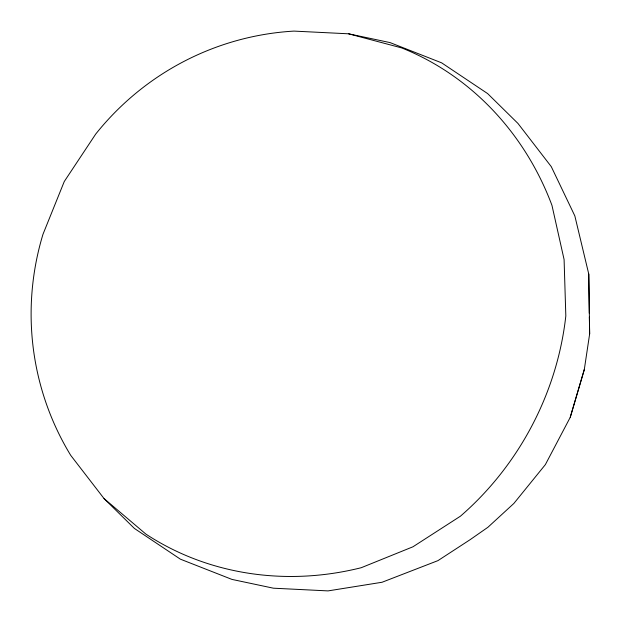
<?xml version="1.0" encoding="UTF-8"?>
<svg xmlns="http://www.w3.org/2000/svg" width="622" height="622" viewBox="0 0 622 622"><rect width="100%" height="100%" fill="white"/><g stroke="black" fill="none" stroke-linecap="round" stroke-linejoin="round"><path stroke-width="0.93" d="M584.291 369.6L589.648 333.913L588.762 274.053L574.845 215.927L551.279 166.649L517.963 123.436L487.617 93.572L441.597 62.822L390.041 42.591L348.6 33.806L293.973 31.1A280.452 276.44 81.1 0 0 95.687 134.103L64.268 181.515L42.988 234.261A280.452 275.834 -20.7 0 0 70.721 455.351L104.037 498.564L134.383 528.428L180.403 559.178L231.959 579.409L273.4 588.194L328.027 590.9L382.079 582.254L437.966 560.624L470.146 539.663L487.897 527.285L513.858 503.455L545.354 464.634L570.226 417.362L584.291 369.6L570.226 417.362M348.6 33.806L401.68 47.917A280.452 259.825 -89 0 1 551.955 205.346L564.092 259.561L565.826 315.89A280.452 248.948 -61.2 0 1 460.42 516.198L412.946 546.792L361.281 567.699A280.452 258.838 -33.1 0 1 145.859 534.065L104.037 498.564M589.353 317.018L589.648 333.913M588.762 274.053L589.283 313.263"/></g></svg>
